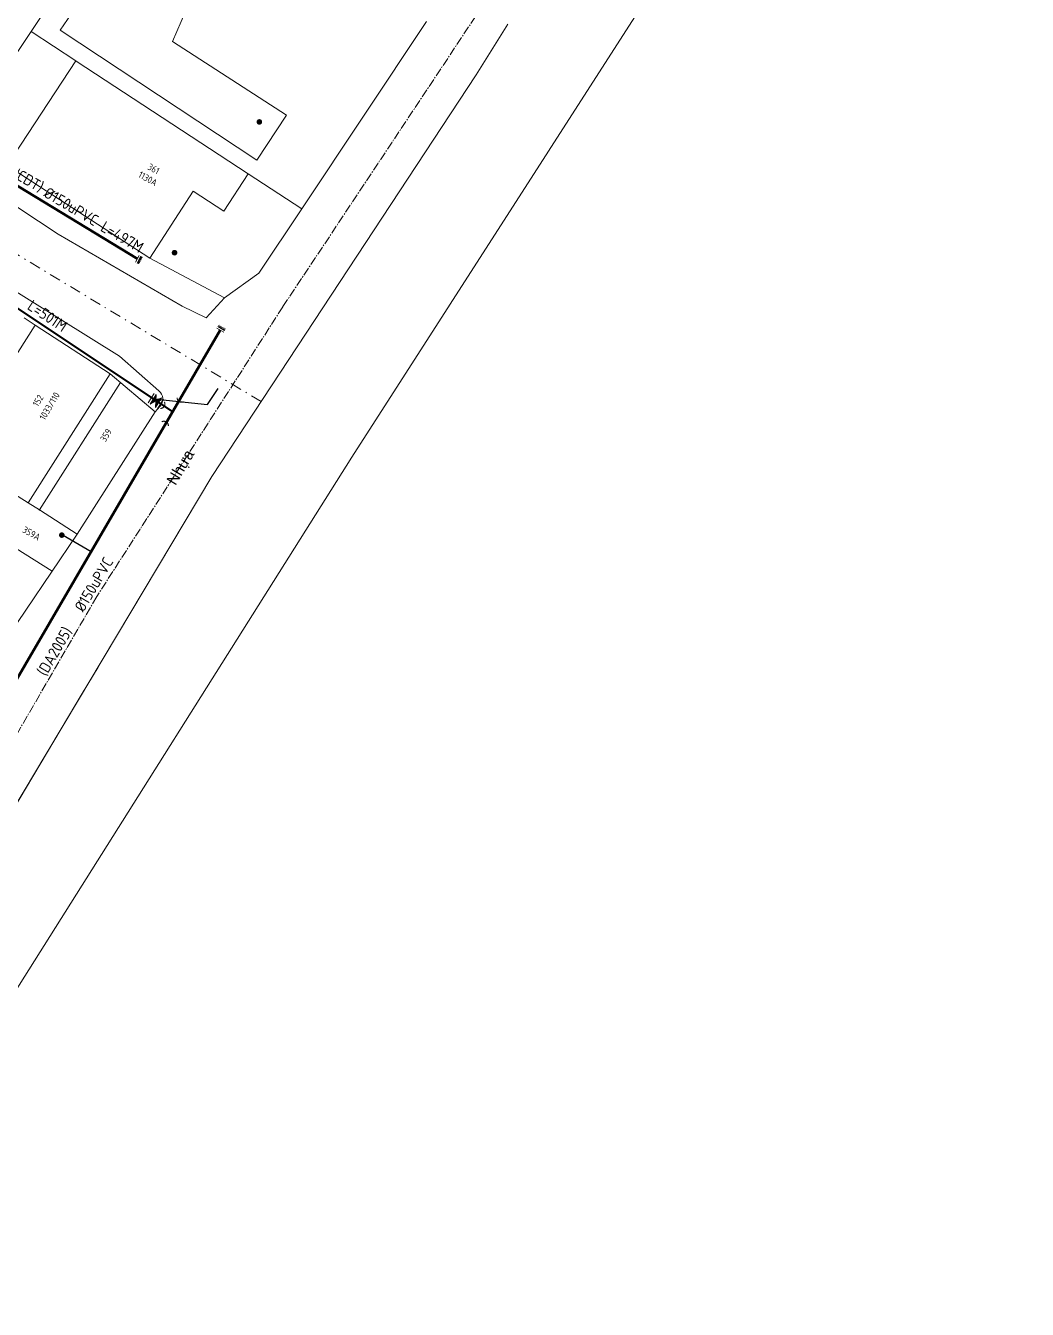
# Model space of a CAD drawing. Header units: inches. Extents: x 595615 to 1194060, y 1190840 to 2385448.
# Drawn here: x 597132.4 to 597222, y 1192069.7 to 1192184.5 of the extents above; entities that cross this region are included whole.
import ezdxf
from ezdxf.enums import TextEntityAlignment as Align

# ---------------------------------------------------------------- set-up
doc = ezdxf.new("R2010")
doc.units = ezdxf.units.IN
doc.header["$MEASUREMENT"] = 0
doc.linetypes.add('CENTER2', pattern=[1.125, 0.75, -0.125, 0.125, -0.125])
doc.linetypes.add('DASHDOTX2', pattern=[2, 1, -0.5, 0, -0.5])
for name, color, linetype, lineweight in [('Chitiet', 4, 'Continuous', 9), ('DN 150 uPVC', 4, 'Continuous', 50), ('DN 25 PE', 40, 'Continuous', 30), ('NAM-CDAI', 220, 'Continuous', 25), ('Nen tim duong', 9, 'CENTER2', 0), ('Nen_HTHANH-TP', 9, 'Continuous', 0), ('Nen_SN-HTHANH-TP_new', 7, 'Continuous', 0), ('Nen_SN_HTHANH_old', 9, 'Continuous', 0), ('TEXT PIPE', 3, 'Continuous', 25), ('Text_GiaoThong', 142, 'Continuous', 0), ('TLK 15', 220, 'Continuous', 20), ('VAN', 7, 'Continuous', 20)]:
    doc.layers.add(name, color=color, linetype=linetype, lineweight=lineweight)
doc.layers.add('ki hieu van', color=170, linetype='Continuous')
doc.styles.add('Giao Thong', font='VAPTIMN_0.TTF', dxfattribs={"height": 1})
doc.styles.add('Sonha_QTB', font='isocp.shx', dxfattribs={"height": 0.6, "bigfont": 'bigfont.shx'})
doc.styles.add('text', font='isocp2.shx')
doc.styles.add('VNI-HC', font='VHELVCN_0.TTF')
doc.dimstyles.new('DUONG KICH THUOC', dxfattribs={"dimtxt": 1, "dimasz": 0.7, "dimexe": 0.5, "dimexo": 0.3, "dimgap": 0.2, "dimtad": 1, "dimzin": 0, "dimdsep": 46, "dimtxsty": 'VNI-HC', "dimblk": 'ARCHTICK', "dimcen": 0.09, "dimdle": 0.5, "dimclrd": 256, "dimclre": 256, "dimclrt": 256, "dimadec": 0, "dimazin": 0, "dimtfac": 1, "dimtofl": 0, "dimtmove": 0, "dimatfit": 3, "dimfxl": 1, "dimtolj": 1, "dimtzin": 0, "dimlwd": -1, "dimlwe": -1, "dimarcsym": 0})

# ---------------------------------------------------------------- blocks, each defined once
blk = doc.blocks.new('BIT')
at = {"layer": 'Chitiet', "ltscale": 100}
for p, q in [((0.35, 0), (-0.35, 0)), ((-0.3, -0.16), (-0.35, -0.21)), ((0.35, -0.16), (-0.35, -0.16)), ((-0.18, -0.16), (-0.34, -0.33)), ((-0.06, -0.16), (-0.22, -0.33)), ((0.07, -0.16), (-0.09, -0.33)), ((0.19, -0.16), (0.03, -0.33)), ((0.32, -0.16), (0.15, -0.33)), ((0.35, -0.25), (0.28, -0.33))]:
    blk.add_line(p, q, dxfattribs=at)
blk = doc.blocks.new('VAN')
at = {"layer": 'VAN'}
h = blk.add_hatch(color=256, dxfattribs=at)
h.paths.add_polyline_path([(0.21, -0.5), (0.49, 0), (0.21, 0.5)])
h.paths.add_polyline_path([(0.77, 0.5), (0.49, 0), (0.77, -0.5)])
at = {"layer": 'VAN', "ltscale": 100}
for p, q in [((0, 0.5), (0, -0.5)), ((0.77, -0.5), (0.21, 0.5)), ((0.21, -0.5), (0.77, 0.5)), ((0.21, 0.5), (0.21, -0.5)), ((0.77, 0.5), (0.77, -0.5)), ((0.98, 0.5), (0.98, -0.5))]:
    blk.add_line(p, q, dxfattribs=at)
blk = doc.blocks.new('TE+VAN')
at = {"layer": 'Chitiet', "ltscale": 100, "const_width": 0.1}
for points in [[(-0.35, 1.28, 0.571257), (0.35, 1.28)], [(1.1, 0.35, 0.571257), (1.1, -0.35)], [(0.35, -1.28, 0.571257), (-0.35, -1.28)]]:
    blk.add_lwpolyline(points, format="xyb", dxfattribs=at)
for points in [[(0, -1.08), (0, 1.08)], [(0.9, 0), (0, 0)]]:
    blk.add_lwpolyline(points, dxfattribs=at)
at = {"layer": 'VAN'}
blk.add_blockref('VAN', (1.3, 0), dxfattribs=at)
blk = doc.blocks.new('TLK 15')
at = {"layer": 'TLK 15', "linetype": 'Continuous', "const_width": 0.25}
blk.add_lwpolyline([(-0.125, 0, 1), (0.125, 0, 1)], format="xyb", close=True, dxfattribs=at)
blk = doc.blocks.new('_ArchTick')
at = {"color": 0, "linetype": 'ByBlock', "const_width": 0.15}
blk.add_lwpolyline([(-0.5, -0.5), (0.5, 0.5)], dxfattribs=at)

msp = doc.modelspace()

# ---------------------------------------------------------------- linework, layer by layer
at = {"layer": 'DN 150 uPVC'}
for points in [[(596922.505, 1192245.439), (596934.069, 1192242.58), (596944.928, 1192240.012), (596958.051, 1192236.782), (596978.395, 1192230.794), (596999.795, 1192224.06), (597026.154, 1192215.643), (597044.915, 1192208.295), (597076.412, 1192195.876), (597085.972, 1192189.664), (597145.543, 1192149.961)], [(596967.079, 1192242.485), (596986.889, 1192237.133), (597001.818, 1192231.491), (597028.029, 1192223.15), (597028.029, 1192223.15), (597043.161, 1192217.566), (597056.872, 1192212.313), (597078.296, 1192204.104), (597084.382, 1192200.446), (597099.418, 1192191.009), (597108.755, 1192184.945), (597125.635, 1192173.784), (597142.387, 1192163.626)], [(597149.798, 1192157.262), (597091.257, 1192056.884)]]:
    msp.add_lwpolyline(points, dxfattribs=at)
at = {"layer": 'DN 25 PE'}
msp.add_line((597135.749, 1192138.932), (597138.255, 1192137.47), dxfattribs=at)
at = {"layer": 'Nen tim duong'}
msp.add_lwpolyline([(597216.862, 1192371.155), (597231.389, 1192359.428), (597239.3, 1192352.703), (597245.936, 1192343.389), (597251.627, 1192337.061), (597255.971, 1192324.363), (597252.212, 1192309.984), (597237.563, 1192287.271), (597217.756, 1192257.191), (597196.744, 1192223.157), (597178.223, 1192193.72), (597155.385, 1192159.338), (597138.752, 1192133.438), (597108.483, 1192081.358), (597090.854, 1192053.092)], dxfattribs=at)
at = {"layer": 'Nen tim duong', "linetype": 'DASHDOTX2'}
msp.add_lwpolyline([(597153.438, 1192150.876), (597130.386, 1192164.77), (597107.605, 1192180.37), (597083.372, 1192195.975), (597076.678, 1192199.547), (597065.937, 1192204.314)], dxfattribs=at)
at = {"layer": 'Nen_HTHANH-TP', "linetype": 'Continuous'}
for p, q in [((597132.883, 1192183.948), (597137.697, 1192191.182)), ((597139.498, 1192189.933), (597135.473, 1192184.08)), ((597188.96, 1192188.513), (597161.544, 1192145.891)), ((597146.692, 1192185.739), (597145.514, 1192183.038)), ((597168.243, 1192184.826), (597157.076, 1192168.087)), ((597175.493, 1192184.592), (597172.686, 1192180.08)), ((597129.168, 1192178.425), (597132.883, 1192183.948)), ((597132.883, 1192183.948), (597136.885, 1192181.321)), ((597153.073, 1192172.434), (597135.473, 1192184.08)), ((597145.514, 1192183.038), (597155.709, 1192176.476)), ((597136.885, 1192181.321), (597130.753, 1192171.956)), ((597136.915, 1192181.301), (597136.885, 1192181.321)), ((597136.915, 1192181.301), (597152.294, 1192171.223)), ((597172.686, 1192180.08), (597149.025, 1192144.181)), ((597116.718, 1192178.105), (597135.288, 1192165.84)), ((597155.709, 1192176.476), (597153.073, 1192172.434)), ((597155.709, 1192176.476), (597153.073, 1192172.434)), ((597130.753, 1192171.956), (597143.51, 1192163.686)), ((597152.294, 1192171.223), (597150.126, 1192167.892)), ((597152.294, 1192171.223), (597157.076, 1192168.087)), ((597147.365, 1192169.679), (597143.51, 1192163.686)), ((597150.126, 1192167.892), (597147.365, 1192169.679)), ((597157.076, 1192168.087), (597153.241, 1192162.334)), ((597135.288, 1192165.84), (597146.373, 1192159.409)), ((597143.51, 1192163.686), (597150.162, 1192160.142)), ((597128.38, 1192162.654), (597140.787, 1192154.914)), ((597153.241, 1192162.334), (597150.162, 1192160.142)), ((597146.373, 1192159.409), (597148.524, 1192158.36)), ((597146.373, 1192159.409), (597146.373, 1192159.409)), ((597148.524, 1192158.36), (597150.162, 1192160.142)), ((597132.244, 1192158.347), (597133.234, 1192157.688)), ((597133.234, 1192157.688), (597125.844, 1192146.072)), ((597133.234, 1192157.688), (597139.958, 1192153.343)), ((597140.787, 1192154.914), (597144.306, 1192151.836)), ((597139.958, 1192153.343), (597132.617, 1192141.807)), ((597140.859, 1192152.574), (597133.618, 1192141.178)), ((597139.958, 1192153.343), (597143.961, 1192149.937)), ((597144.39, 1192150.414), (597143.961, 1192149.937)), ((597143.961, 1192149.937), (597136.999, 1192139.031)), ((597134.752, 1192135.719), (597118.884, 1192145.666)), ((597134.752, 1192135.719), (597118.884, 1192145.666)), ((597125.844, 1192146.072), (597132.617, 1192141.807)), ((597161.544, 1192145.891), (597126.898, 1192090.943)), ((597149.025, 1192144.181), (597130.97, 1192113.916)), ((597149.025, 1192144.181), (597133.097, 1192117.468)), ((597132.617, 1192141.807), (597133.618, 1192141.178)), ((597133.618, 1192141.178), (597136.999, 1192139.031)), ((597136.999, 1192139.031), (597130.078, 1192128.815)), ((597137.451, 1192124.771), (597138.869, 1192127.142)), ((597137.451, 1192124.771), (597113.234, 1192084.172))]:
    msp.add_line(p, q, dxfattribs=at)
msp.add_arc((597143.648, 1192151.083), 1, 317.9819, 48.82242, dxfattribs=at)
msp.add_point((597133.618, 1192141.178), dxfattribs=at)

# ---------------------------------------------------------------- block references
at = {"layer": 'Chitiet'}
for name, p, rotation in [('BIT', (597142.387, 1192163.626), 62.32154073892993), ('BIT', (597149.799, 1192157.261), 149.1790733566336), ('TE+VAN', (597145.543, 1192149.961), 147.7376715543698)]:
    msp.add_blockref(name, p, dxfattribs=dict(at, rotation=rotation))
at = {"layer": 'TLK 15', "rotation": 359.9999999934133}
for p in [(597153.288, 1192175.864), (597145.703, 1192164.174), (597135.624, 1192138.932)]:
    msp.add_blockref('TLK 15', p, dxfattribs=at)
at = {"layer": 'TLK 15'}
for p in [(597153.288, 1192175.864), (597145.703, 1192164.174), (597135.624, 1192138.932)]:
    msp.add_blockref('TLK 15', p, dxfattribs=at)

# ---------------------------------------------------------------- texts
at = {"layer": 'NAM-CDAI', "style": 'text'}
for s, rotation, p in [('(DANCDT)', 329.80667, (597129.176, 1192172.109)), ('L=497M', 329.80667, (597139.001, 1192166.173)), ('L=501M', 326.32393, (597132.46, 1192159.18)), ('(DA2005)', 59.71196, (597134.211, 1192126.244))]:
    msp.add_text(s, height=1, rotation=rotation, dxfattribs=at).set_placement(p)
at = {"layer": 'Nen_SN-HTHANH-TP_new', "style": 'Sonha_QTB'}
for s, rotation, p in [('361', 330.92315, (597143.836, 1192171.668)), ('152', 58.93174, (597133.503, 1192150.954)), ('359', 58.93174, (597139.57, 1192147.865)), ('359A', 330.92315, (597132.913, 1192139.081))]:
    msp.add_text(s, height=0.6, rotation=rotation, dxfattribs=at).set_placement(p, align=Align.MIDDLE)
at = {"layer": 'Nen_SN_HTHANH_old', "style": 'Sonha_QTB'}
for s, rotation, p in [('1130A', 330.92315, (597143.321, 1192170.797)), ('1033/110', 58.93174, (597134.53, 1192150.465))]:
    msp.add_text(s, height=0.6, rotation=rotation, dxfattribs=at).set_placement(p, align=Align.MIDDLE)
at = {"layer": 'TEXT PIPE', "style": 'text'}
for rotation, p in [(329.47155, (597133.915, 1192169.23)), (59.37684, (597137.559, 1192131.978))]:
    msp.add_text('%%c150uPVC', height=1, rotation=rotation, dxfattribs=at).set_placement(p)
at = {"layer": 'Text_GiaoThong', "linetype": 'Continuous', "style": 'Giao Thong'}
msp.add_text('Nhöïa', height=1, rotation=59.1471, dxfattribs=at).set_placement((597146.291, 1192144.964), align=Align.MIDDLE)

# ---------------------------------------------------------------- leaders
at = {"layer": 'ki hieu van'}
msp.add_leader([(597143.813, 1192151.114), (597148.66, 1192150.617), (597149.592, 1192152.042)], dimstyle='DUONG KICH THUOC', override={"dimgap": 0.2, "dimtad": 0}, dxfattribs=at)

doc.saveas('drawing.dxf')
